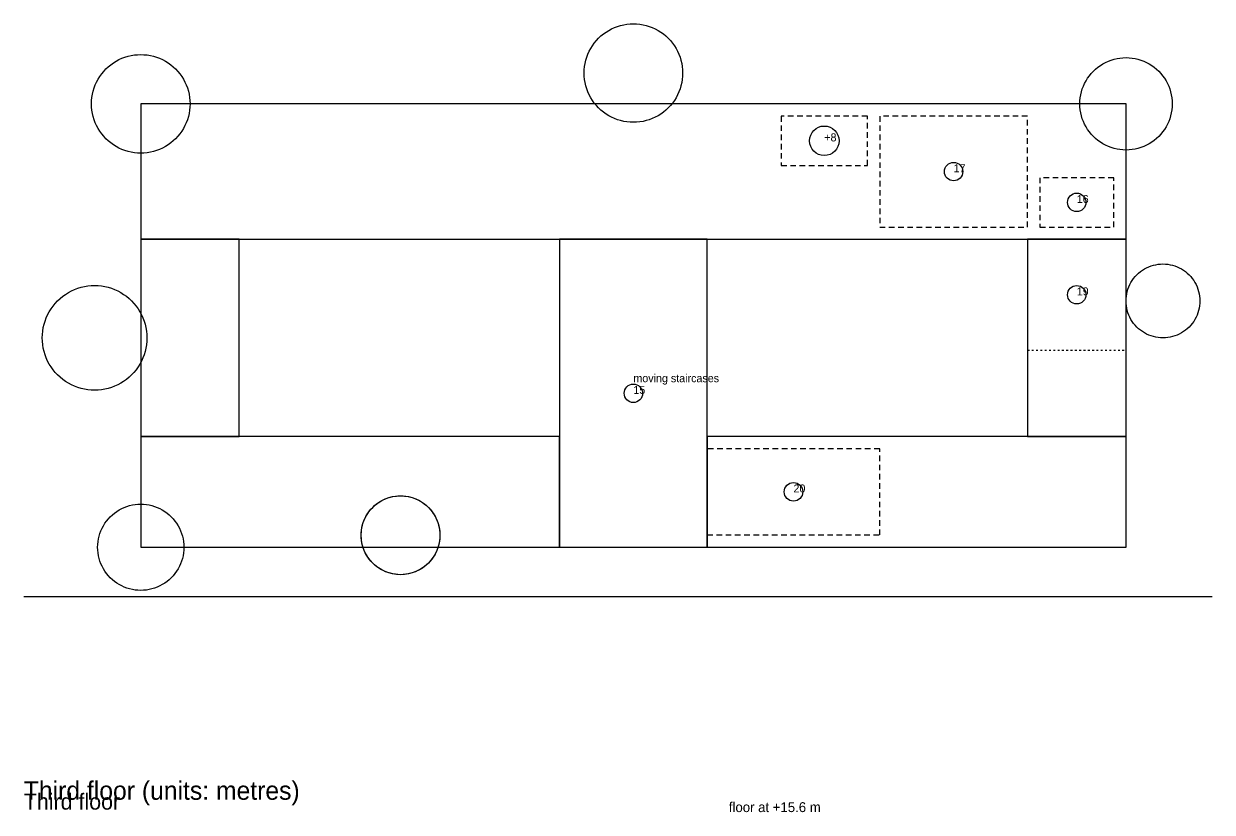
# Model space of a CAD drawing. Extents: x -19 to 408, y -570 to 102.
# Drawn here: x -19 to 174, y -183 to -55 of the extents above; entities that cross this region are included whole.
import ezdxf

# ---------------------------------------------------------------- set-up
doc = ezdxf.new("R2010")
doc.units = 0
for name, color, linetype in [('1-books', 5, 'CONTINUOUS'), ('1-text', 7, 'CONTINUOUS'), ('1-walls', 8, 'CONTINUOUS'), ('3-text', 7, 'CONTINUOUS')]:
    doc.layers.add(name, color=color, linetype=linetype)

msp = doc.modelspace()

# ---------------------------------------------------------------- linework, layer by layer
at = {"layer": '1-books'}
for p, q in [((92, -90), (68, -90)), ((68, -90), (68, -140)), ((92, -140), (92, -90)), ((68, -140), (92, -140))]:
    msp.add_line(p, q, dxfattribs=at)
at = {"layer": '1-walls'}
for p, q in [((76, -56.072), (76.462, -55.825)), ((76.462, -55.825), (76.939, -55.609)), ((76.939, -55.609), (77.428, -55.425)), ((77.428, -55.425), (77.929, -55.273)), ((77.929, -55.273), (78.439, -55.154)), ((78.439, -55.154), (78.956, -55.068)), ((78.956, -55.068), (79.477, -55.017)), ((79.477, -55.017), (80, -55)), ((80, -55), (80.523, -55.017)), ((80.523, -55.017), (81.044, -55.068)), ((81.044, -55.068), (81.561, -55.154)), ((81.561, -55.154), (82.071, -55.273)), ((82.071, -55.273), (82.572, -55.425)), ((82.572, -55.425), (83.061, -55.609)), ((83.061, -55.609), (83.538, -55.825)), ((83.538, -55.825), (84, -56.072)), ((73.653, -58.13), (73.985, -57.725)), ((73.985, -57.725), (74.343, -57.343)), ((74.343, -57.343), (74.725, -56.985)), ((74.725, -56.985), (75.13, -56.653)), ((75.13, -56.653), (75.555, -56.348)), ((75.555, -56.348), (76, -56.072)), ((84, -56.072), (84.445, -56.348)), ((84.445, -56.348), (84.87, -56.653)), ((84.87, -56.653), (85.275, -56.985)), ((85.275, -56.985), (85.657, -57.343)), ((85.657, -57.343), (86.015, -57.725)), ((86.015, -57.725), (86.347, -58.13)), ((72.609, -59.939), (72.825, -59.462)), ((72.825, -59.462), (73.072, -59)), ((73.072, -59), (73.348, -58.555)), ((73.348, -58.555), (73.653, -58.13)), ((86.347, -58.13), (86.652, -58.555)), ((86.652, -58.555), (86.928, -59)), ((86.928, -59), (87.175, -59.462)), ((87.175, -59.462), (87.391, -59.939)), ((-5.275, -61.985), (-4.87, -61.653)), ((-4.87, -61.653), (-4.445, -61.348)), ((-4.445, -61.348), (-4, -61.072)), ((-4, -61.072), (-3.538, -60.825)), ((-3.538, -60.825), (-3.061, -60.609)), ((-3.061, -60.609), (-2.572, -60.425)), ((-2.572, -60.425), (-2.071, -60.273)), ((-2.071, -60.273), (-1.561, -60.154)), ((-1.561, -60.154), (-1.044, -60.068)), ((-1.044, -60.068), (-0.523, -60.017)), ((-0.523, -60.017), (0, -60)), ((0, -60), (0.523, -60.017)), ((0.523, -60.017), (1.044, -60.068)), ((1.044, -60.068), (1.561, -60.154)), ((1.561, -60.154), (2.071, -60.273)), ((2.071, -60.273), (2.572, -60.425)), ((2.572, -60.425), (3.061, -60.609)), ((3.061, -60.609), (3.538, -60.825)), ((3.538, -60.825), (4, -61.072)), ((4, -61.072), (4.445, -61.348)), ((4.445, -61.348), (4.87, -61.653)), ((4.87, -61.653), (5.275, -61.985)), ((72.068, -61.956), (72.154, -61.439)), ((72.154, -61.439), (72.273, -60.929)), ((72.273, -60.929), (72.425, -60.428)), ((72.425, -60.428), (72.609, -59.939)), ((87.391, -59.939), (87.575, -60.428)), ((87.575, -60.428), (87.727, -60.929)), ((87.727, -60.929), (87.846, -61.439)), ((87.846, -61.439), (87.932, -61.956)), ((155.833, -61.764), (156.25, -61.505)), ((156.25, -61.505), (156.683, -61.273)), ((156.683, -61.273), (157.13, -61.071)), ((157.13, -61.071), (157.589, -60.898)), ((157.589, -60.898), (158.059, -60.756)), ((158.059, -60.756), (158.537, -60.644)), ((158.537, -60.644), (159.021, -60.564)), ((159.021, -60.564), (159.509, -60.516)), ((159.509, -60.516), (160, -60.5)), ((160, -60.5), (160.491, -60.516)), ((160.491, -60.516), (160.979, -60.564)), ((160.979, -60.564), (161.463, -60.644)), ((161.463, -60.644), (161.941, -60.756)), ((161.941, -60.756), (162.411, -60.898)), ((162.411, -60.898), (162.87, -61.071)), ((162.87, -61.071), (163.317, -61.273)), ((163.317, -61.273), (163.75, -61.505)), ((163.75, -61.505), (164.167, -61.764)), ((-6.928, -64), (-6.652, -63.555)), ((-6.652, -63.555), (-6.347, -63.13)), ((-6.347, -63.13), (-6.015, -62.725)), ((-6.015, -62.725), (-5.657, -62.343)), ((-5.657, -62.343), (-5.275, -61.985)), ((5.275, -61.985), (5.657, -62.343)), ((5.657, -62.343), (6.015, -62.725)), ((6.015, -62.725), (6.347, -63.13)), ((6.347, -63.13), (6.652, -63.555)), ((6.652, -63.555), (6.928, -64)), ((72, -63), (72.017, -62.477)), ((72.017, -63.523), (72, -63)), ((72.017, -62.477), (72.068, -61.956)), ((72.068, -64.044), (72.017, -63.523)), ((87.932, -61.956), (87.983, -62.477)), ((87.983, -63.523), (87.932, -64.044)), ((87.983, -62.477), (88, -63)), ((88, -63), (87.983, -63.523)), ((153.764, -63.833), (154.05, -63.434)), ((154.05, -63.434), (154.361, -63.055)), ((154.361, -63.055), (154.697, -62.697)), ((154.697, -62.697), (155.055, -62.361)), ((155.055, -62.361), (155.434, -62.05)), ((155.434, -62.05), (155.833, -61.764)), ((164.167, -61.764), (164.566, -62.05)), ((164.566, -62.05), (164.945, -62.361)), ((164.945, -62.361), (165.303, -62.697)), ((165.303, -62.697), (165.639, -63.055)), ((165.639, -63.055), (165.95, -63.434)), ((165.95, -63.434), (166.236, -63.833)), ((-7.727, -65.929), (-7.575, -65.428)), ((-7.575, -65.428), (-7.391, -64.939)), ((-7.391, -64.939), (-7.175, -64.462)), ((-7.175, -64.462), (-6.928, -64)), ((6.928, -64), (7.175, -64.462)), ((7.175, -64.462), (7.391, -64.939)), ((7.391, -64.939), (7.575, -65.428)), ((7.575, -65.428), (7.727, -65.929)), ((72.154, -64.561), (72.068, -64.044)), ((72.273, -65.071), (72.154, -64.561)), ((72.425, -65.572), (72.273, -65.071)), ((72.609, -66.061), (72.425, -65.572)), ((87.575, -65.572), (87.391, -66.061)), ((87.727, -65.071), (87.575, -65.572)), ((87.846, -64.561), (87.727, -65.071)), ((87.932, -64.044), (87.846, -64.561)), ((152.756, -66.059), (152.898, -65.589)), ((152.898, -65.589), (153.071, -65.13)), ((153.071, -65.13), (153.273, -64.683)), ((153.273, -64.683), (153.505, -64.25)), ((153.505, -64.25), (153.764, -63.833)), ((166.236, -63.833), (166.495, -64.25)), ((166.495, -64.25), (166.727, -64.683)), ((166.727, -64.683), (166.929, -65.13)), ((166.929, -65.13), (167.102, -65.589)), ((167.102, -65.589), (167.244, -66.059)), ((-8, -68), (-7.983, -67.477)), ((-7.983, -67.477), (-7.932, -66.956)), ((-7.932, -66.956), (-7.846, -66.439)), ((-7.846, -66.439), (-7.727, -65.929)), ((7.727, -65.929), (7.846, -66.439)), ((7.846, -66.439), (7.932, -66.956)), ((7.932, -66.956), (7.983, -67.477)), ((7.983, -67.477), (8, -68)), ((72.825, -66.538), (72.609, -66.061)), ((73.072, -67), (72.825, -66.538)), ((73.348, -67.445), (73.072, -67)), ((73.653, -67.87), (73.348, -67.445)), ((86.652, -67.445), (86.347, -67.87)), ((86.928, -67), (86.652, -67.445)), ((87.175, -66.538), (86.928, -67)), ((87.391, -66.061), (87.175, -66.538)), ((152.5, -68), (152.516, -67.509)), ((152.516, -67.509), (152.564, -67.021)), ((152.564, -67.021), (152.644, -66.537)), ((152.644, -66.537), (152.756, -66.059)), ((167.244, -66.059), (167.356, -66.537)), ((167.356, -66.537), (167.436, -67.021)), ((167.436, -67.021), (167.484, -67.509)), ((167.484, -67.509), (167.5, -68)), ((-7.983, -68.523), (-8, -68)), ((-7.932, -69.044), (-7.983, -68.523)), ((-7.846, -69.561), (-7.932, -69.044)), ((160, -68), (0, -68)), ((0, -68), (0, -90)), ((7.932, -69.044), (7.846, -69.561)), ((7.983, -68.523), (7.932, -69.044)), ((8, -68), (7.983, -68.523)), ((73.985, -68.275), (73.653, -67.87)), ((74.343, -68.657), (73.985, -68.275)), ((74.725, -69.015), (74.343, -68.657)), ((75.13, -69.347), (74.725, -69.015)), ((75.555, -69.652), (75.13, -69.347)), ((84.87, -69.347), (84.445, -69.652)), ((85.275, -69.015), (84.87, -69.347)), ((85.657, -68.657), (85.275, -69.015)), ((86.015, -68.275), (85.657, -68.657)), ((86.347, -67.87), (86.015, -68.275)), ((152.516, -68.491), (152.5, -68)), ((152.564, -68.979), (152.516, -68.491)), ((152.644, -69.463), (152.564, -68.979)), ((152.756, -69.941), (152.644, -69.463)), ((160, -90), (160, -68)), ((167.356, -69.463), (167.244, -69.941)), ((167.436, -68.979), (167.356, -69.463)), ((167.484, -68.491), (167.436, -68.979)), ((167.5, -68), (167.484, -68.491)), ((-7.727, -70.071), (-7.846, -69.561)), ((-7.575, -70.572), (-7.727, -70.071)), ((-7.391, -71.061), (-7.575, -70.572)), ((-7.175, -71.538), (-7.391, -71.061)), ((7.391, -71.061), (7.175, -71.538)), ((7.575, -70.572), (7.391, -71.061)), ((7.727, -70.071), (7.575, -70.572)), ((7.846, -69.561), (7.727, -70.071)), ((76, -69.928), (75.555, -69.652)), ((76.462, -70.175), (76, -69.928)), ((76.939, -70.391), (76.462, -70.175)), ((77.428, -70.575), (76.939, -70.391)), ((77.929, -70.727), (77.428, -70.575)), ((78.439, -70.846), (77.929, -70.727)), ((78.956, -70.932), (78.439, -70.846)), ((79.477, -70.983), (78.956, -70.932)), ((80, -71), (79.477, -70.983)), ((80.523, -70.983), (80, -71)), ((81.044, -70.932), (80.523, -70.983)), ((81.561, -70.846), (81.044, -70.932)), ((82.071, -70.727), (81.561, -70.846)), ((82.572, -70.575), (82.071, -70.727)), ((83.061, -70.391), (82.572, -70.575)), ((83.538, -70.175), (83.061, -70.391)), ((84, -69.928), (83.538, -70.175)), ((84.445, -69.652), (84, -69.928)), ((104.5, -70), (104, -70)), ((104, -70), (104, -70.9)), ((106, -70), (105.1, -70)), ((107.5, -70), (106.6, -70)), ((109, -70), (108.1, -70)), ((110.5, -70), (109.6, -70)), ((112, -70), (111.1, -70)), ((113.5, -70), (112.6, -70)), ((115, -70), (114.1, -70)), ((116.5, -70), (115.6, -70)), ((118, -70), (117.1, -70)), ((118, -70.5), (118, -70)), ((118, -72), (118, -71.1)), ((120, -70), (120, -70.9)), ((121.5, -70), (120.6, -70)), ((123, -70), (122.1, -70)), ((124.5, -70), (123.6, -70)), ((126, -70), (125.1, -70)), ((127.5, -70), (126.6, -70)), ((129, -70), (128.1, -70)), ((130.5, -70), (129.6, -70)), ((132, -70), (131.1, -70)), ((133.5, -70), (132.6, -70)), ((135, -70), (134.1, -70)), ((136.5, -70), (135.6, -70)), ((138, -70), (137.1, -70)), ((139.5, -70), (138.6, -70)), ((141, -70), (140.1, -70)), ((142.5, -70), (141.6, -70)), ((144, -70), (143.1, -70)), ((144, -71.5), (144, -70.6)), ((152.898, -70.411), (152.756, -69.941)), ((153.071, -70.87), (152.898, -70.411)), ((153.273, -71.317), (153.071, -70.87)), ((153.505, -71.75), (153.273, -71.317)), ((166.727, -71.317), (166.495, -71.75)), ((166.929, -70.87), (166.727, -71.317)), ((167.102, -70.411), (166.929, -70.87)), ((167.244, -69.941), (167.102, -70.411)), ((-6.928, -72), (-7.175, -71.538)), ((-6.652, -72.445), (-6.928, -72)), ((-6.347, -72.87), (-6.652, -72.445)), ((-6.015, -73.275), (-6.347, -72.87)), ((-5.657, -73.657), (-6.015, -73.275)), ((6.015, -73.275), (5.657, -73.657)), ((6.347, -72.87), (6.015, -73.275)), ((6.652, -72.445), (6.347, -72.87)), ((6.928, -72), (6.652, -72.445)), ((7.175, -71.538), (6.928, -72)), ((104, -71.5), (104, -72.4)), ((104, -73), (104, -73.9)), ((118, -73.5), (118, -72.6)), ((120, -71.5), (120, -72.4)), ((120, -73), (120, -73.9)), ((144, -73), (144, -72.1)), ((153.764, -72.167), (153.505, -71.75)), ((154.05, -72.566), (153.764, -72.167)), ((154.361, -72.945), (154.05, -72.566)), ((154.697, -73.303), (154.361, -72.945)), ((155.055, -73.639), (154.697, -73.303)), ((165.303, -73.303), (164.945, -73.639)), ((165.639, -72.945), (165.303, -73.303)), ((165.95, -72.566), (165.639, -72.945)), ((166.236, -72.167), (165.95, -72.566)), ((166.495, -71.75), (166.236, -72.167)), ((-5.275, -74.015), (-5.657, -73.657)), ((-4.87, -74.347), (-5.275, -74.015)), ((-4.445, -74.652), (-4.87, -74.347)), ((-4, -74.928), (-4.445, -74.652)), ((-3.538, -75.175), (-4, -74.928)), ((-3.061, -75.391), (-3.538, -75.175)), ((3.538, -75.175), (3.061, -75.391)), ((4, -74.928), (3.538, -75.175)), ((4.445, -74.652), (4, -74.928)), ((4.87, -74.347), (4.445, -74.652)), ((5.275, -74.015), (4.87, -74.347)), ((5.657, -73.657), (5.275, -74.015)), ((104, -74.5), (104, -75.4)), ((118, -75), (118, -74.1)), ((120, -74.5), (120, -75.4)), ((144, -74.5), (144, -73.6)), ((144, -76), (144, -75.1)), ((155.434, -73.95), (155.055, -73.639)), ((155.833, -74.236), (155.434, -73.95)), ((156.25, -74.495), (155.833, -74.236)), ((156.683, -74.727), (156.25, -74.495)), ((157.13, -74.929), (156.683, -74.727)), ((157.589, -75.102), (157.13, -74.929)), ((158.059, -75.244), (157.589, -75.102)), ((158.537, -75.356), (158.059, -75.244)), ((161.941, -75.244), (161.463, -75.356)), ((162.411, -75.102), (161.941, -75.244)), ((162.87, -74.929), (162.411, -75.102)), ((163.317, -74.727), (162.87, -74.929)), ((163.75, -74.495), (163.317, -74.727)), ((164.167, -74.236), (163.75, -74.495)), ((164.566, -73.95), (164.167, -74.236)), ((164.945, -73.639), (164.566, -73.95)), ((-2.572, -75.575), (-3.061, -75.391)), ((-2.071, -75.727), (-2.572, -75.575)), ((-1.561, -75.846), (-2.071, -75.727)), ((-1.044, -75.932), (-1.561, -75.846)), ((-0.523, -75.983), (-1.044, -75.932)), ((0, -76), (-0.523, -75.983)), ((0.523, -75.983), (0, -76)), ((1.044, -75.932), (0.523, -75.983)), ((1.561, -75.846), (1.044, -75.932)), ((2.071, -75.727), (1.561, -75.846)), ((2.572, -75.575), (2.071, -75.727)), ((3.061, -75.391), (2.572, -75.575)), ((104, -76), (104, -76.9)), ((118, -76.5), (118, -75.6)), ((118, -78), (118, -77.1)), ((120, -76), (120, -76.9)), ((144, -77.5), (144, -76.6)), ((159.021, -75.436), (158.537, -75.356)), ((159.509, -75.484), (159.021, -75.436)), ((160, -75.5), (159.509, -75.484)), ((160.491, -75.484), (160, -75.5)), ((160.979, -75.436), (160.491, -75.484)), ((161.463, -75.356), (160.979, -75.436)), ((104, -77.5), (104, -78)), ((104, -78), (104.9, -78)), ((105.5, -78), (106.4, -78)), ((107, -78), (107.9, -78)), ((108.5, -78), (109.4, -78)), ((110, -78), (110.9, -78)), ((111.5, -78), (112.4, -78)), ((113, -78), (113.9, -78)), ((114.5, -78), (115.4, -78)), ((116, -78), (116.9, -78)), ((117.5, -78), (118, -78)), ((120, -77.5), (120, -78.4)), ((120, -79), (120, -79.9)), ((144, -79), (144, -78.1)), ((120, -80.5), (120, -81.4)), ((144, -80.5), (144, -79.6)), ((146, -80), (146, -80.9)), ((147.5, -80), (146.6, -80)), ((149, -80), (148.1, -80)), ((150.5, -80), (149.6, -80)), ((152, -80), (151.1, -80)), ((153.5, -80), (152.6, -80)), ((155, -80), (154.1, -80)), ((156.5, -80), (155.6, -80)), ((158, -80), (157.1, -80)), ((158, -80.5), (158, -80)), ((120, -82), (120, -82.9)), ((144, -82), (144, -81.1)), ((144, -83.5), (144, -82.6)), ((146, -81.5), (146, -82.4)), ((158, -82), (158, -81.1)), ((158, -83.5), (158, -82.6)), ((120, -83.5), (120, -84.4)), ((144, -85), (144, -84.1)), ((146, -83), (146, -83.9)), ((146, -84.5), (146, -85.4)), ((158, -85), (158, -84.1)), ((120, -85), (120, -85.9)), ((120, -86.5), (120, -87.4)), ((144, -86.5), (144, -85.6)), ((146, -86), (146, -86.9)), ((158, -86.5), (158, -85.6)), ((120, -88), (120.9, -88)), ((121.5, -88), (122.4, -88)), ((123, -88), (123.9, -88)), ((124.5, -88), (125.4, -88)), ((126, -88), (126.9, -88)), ((127.5, -88), (128.4, -88)), ((129, -88), (129.9, -88)), ((130.5, -88), (131.4, -88)), ((132, -88), (132.9, -88)), ((133.5, -88), (134.4, -88)), ((135, -88), (135.9, -88)), ((136.5, -88), (137.4, -88)), ((138, -88), (138.9, -88)), ((139.5, -88), (140.4, -88)), ((141, -88), (141.9, -88)), ((142.5, -88), (143.4, -88)), ((144, -88), (144, -87.1)), ((146, -87.5), (146, -88)), ((146, -88), (146.9, -88)), ((147.5, -88), (148.4, -88)), ((149, -88), (149.9, -88)), ((150.5, -88), (151.4, -88)), ((152, -88), (152.9, -88)), ((153.5, -88), (154.4, -88)), ((155, -88), (155.9, -88)), ((156.5, -88), (157.4, -88)), ((158, -88), (158, -87.1)), ((0, -90), (160, -90)), ((16, -90), (0, -90)), ((0, -90), (0, -122)), ((16, -122), (16, -90)), ((92, -90), (68, -90)), ((68, -90), (68, -140)), ((92, -140), (92, -90)), ((160, -90), (144, -90)), ((144, -90), (144, -122)), ((144, -90), (144, -90.3)), ((144, -90.7), (144, -91)), ((144.6, -90), (144.3, -90)), ((145.3, -90), (145, -90)), ((146, -90), (145.7, -90)), ((146.7, -90), (146.4, -90)), ((147.4, -90), (147.1, -90)), ((148.1, -90), (147.8, -90)), ((148.8, -90), (148.5, -90)), ((149.5, -90), (149.2, -90)), ((150.2, -90), (149.9, -90)), ((150.9, -90), (150.6, -90)), ((151.6, -90), (151.3, -90)), ((152.3, -90), (152, -90)), ((153, -90), (152.7, -90)), ((153.7, -90), (153.4, -90)), ((154.4, -90), (154.1, -90)), ((155.1, -90), (154.8, -90)), ((155.8, -90), (155.5, -90)), ((156.5, -90), (156.2, -90)), ((157.2, -90), (156.9, -90)), ((157.9, -90), (157.6, -90)), ((158.6, -90), (158.3, -90)), ((159.3, -90), (159, -90)), ((160, -90), (159.7, -90)), ((160, -122), (160, -90)), ((160, -90.5), (160, -90.2)), ((144, -91.4), (144, -91.7)), ((144, -92.1), (144, -92.4)), ((160, -91.2), (160, -90.9)), ((160, -91.9), (160, -91.6)), ((160, -92.6), (160, -92.3)), ((144, -92.8), (144, -93.1)), ((144, -93.5), (144, -93.8)), ((144, -94.2), (144, -94.5)), ((160, -93.3), (160, -93)), ((160, -94), (160, -93.7)), ((160, -94.7), (160, -94.4)), ((163.346, -94.619), (163.704, -94.457)), ((163.704, -94.457), (164.071, -94.318)), ((164.071, -94.318), (164.447, -94.204)), ((164.447, -94.204), (164.829, -94.115)), ((164.829, -94.115), (165.217, -94.051)), ((165.217, -94.051), (165.608, -94.013)), ((165.608, -94.013), (166, -94)), ((166, -94), (166.392, -94.013)), ((166.392, -94.013), (166.783, -94.051)), ((166.783, -94.051), (167.171, -94.115)), ((167.171, -94.115), (167.553, -94.204)), ((167.553, -94.204), (167.929, -94.318)), ((167.929, -94.318), (168.296, -94.457)), ((168.296, -94.457), (168.654, -94.619)), ((144, -94.9), (144, -95.2)), ((144, -95.6), (144, -95.9)), ((144, -96.3), (144, -96.6)), ((160, -95.4), (160, -95.1)), ((160, -96.1), (160, -95.8)), ((160, -96.8), (160, -96.5)), ((161.011, -96.667), (161.24, -96.347)), ((161.24, -96.347), (161.489, -96.044)), ((161.489, -96.044), (161.757, -95.757)), ((161.757, -95.757), (162.044, -95.489)), ((162.044, -95.489), (162.347, -95.24)), ((162.347, -95.24), (162.667, -95.011)), ((162.667, -95.011), (163, -94.804)), ((163, -94.804), (163.346, -94.619)), ((168.654, -94.619), (169, -94.804)), ((169, -94.804), (169.333, -95.011)), ((169.333, -95.011), (169.653, -95.24)), ((169.653, -95.24), (169.956, -95.489)), ((169.956, -95.489), (170.243, -95.757)), ((170.243, -95.757), (170.511, -96.044)), ((170.511, -96.044), (170.76, -96.347)), ((170.76, -96.347), (170.989, -96.667)), ((-11.75, -98.639), (-11.259, -98.377)), ((-11.259, -98.377), (-10.753, -98.147)), ((-10.753, -98.147), (-10.232, -97.951)), ((-10.232, -97.951), (-9.7, -97.79)), ((-9.7, -97.79), (-9.158, -97.663)), ((-9.158, -97.663), (-8.609, -97.573)), ((-8.609, -97.573), (-8.056, -97.518)), ((-8.056, -97.518), (-7.5, -97.5)), ((-7.5, -97.5), (-6.944, -97.518)), ((-6.944, -97.518), (-6.391, -97.573)), ((-6.391, -97.573), (-5.842, -97.663)), ((-5.842, -97.663), (-5.3, -97.79)), ((-5.3, -97.79), (-4.768, -97.951)), ((-4.768, -97.951), (-4.247, -98.147)), ((-4.247, -98.147), (-3.741, -98.377)), ((-3.741, -98.377), (-3.25, -98.639)), ((144, -97), (144, -97.3)), ((144, -97.7), (144, -98)), ((144, -98.4), (144, -98.7)), ((160, -97.5), (160, -97.2)), ((160, -98.2), (160, -97.9)), ((160.204, -98.447), (160.318, -98.071)), ((160.318, -98.071), (160.457, -97.704)), ((160.457, -97.704), (160.619, -97.346)), ((160.619, -97.346), (160.804, -97)), ((160.804, -97), (161.011, -96.667)), ((170.989, -96.667), (171.196, -97)), ((171.196, -97), (171.381, -97.346)), ((171.381, -97.346), (171.543, -97.704)), ((171.543, -97.704), (171.682, -98.071)), ((171.682, -98.071), (171.796, -98.447)), ((-13.891, -100.396), (-13.51, -99.99)), ((-13.51, -99.99), (-13.104, -99.609)), ((-13.104, -99.609), (-12.674, -99.256)), ((-12.674, -99.256), (-12.222, -98.933)), ((-12.222, -98.933), (-11.75, -98.639)), ((-3.25, -98.639), (-2.778, -98.933)), ((-2.778, -98.933), (-2.326, -99.256)), ((-2.326, -99.256), (-1.896, -99.609)), ((-1.896, -99.609), (-1.49, -99.99)), ((-1.49, -99.99), (-1.109, -100.396)), ((144, -99.1), (144, -99.4)), ((144, -99.8), (144, -100.1)), ((160, -98.9), (160, -98.6)), ((160, -99.6), (160, -99.3)), ((160, -100), (160.013, -99.608)), ((160.013, -100.392), (160, -100)), ((160, -100.3), (160, -100)), ((160.013, -99.608), (160.051, -99.217)), ((160.051, -99.217), (160.115, -98.829)), ((160.115, -98.829), (160.204, -98.447)), ((171.796, -98.447), (171.885, -98.829)), ((171.885, -98.829), (171.949, -99.217)), ((171.949, -99.217), (171.987, -99.608)), ((171.987, -99.608), (172, -100)), ((172, -100), (171.987, -100.392)), ((-15.353, -102.747), (-15.123, -102.241)), ((-15.123, -102.241), (-14.861, -101.75)), ((-14.861, -101.75), (-14.567, -101.278)), ((-14.567, -101.278), (-14.244, -100.826)), ((-14.244, -100.826), (-13.891, -100.396)), ((-1.109, -100.396), (-0.756, -100.826)), ((-0.756, -100.826), (-0.433, -101.278)), ((-0.433, -101.278), (-0.139, -101.75)), ((-0.139, -101.75), (0.123, -102.241)), ((0.123, -102.241), (0.353, -102.747)), ((144, -100.5), (144, -100.8)), ((144, -101.2), (144, -101.5)), ((144, -101.9), (144, -102.2)), ((160, -101), (160, -100.7)), ((160, -101.7), (160, -101.4)), ((160, -102.4), (160, -102.1)), ((160.051, -100.783), (160.013, -100.392)), ((160.115, -101.171), (160.051, -100.783)), ((160.204, -101.553), (160.115, -101.171)), ((160.318, -101.929), (160.204, -101.553)), ((160.457, -102.296), (160.318, -101.929)), ((171.682, -101.929), (171.543, -102.296)), ((171.796, -101.553), (171.682, -101.929)), ((171.885, -101.171), (171.796, -101.553)), ((171.949, -100.783), (171.885, -101.171)), ((171.987, -100.392), (171.949, -100.783)), ((-15.837, -104.342), (-15.71, -103.8)), ((-15.71, -103.8), (-15.549, -103.268)), ((-15.549, -103.268), (-15.353, -102.747)), ((0.353, -102.747), (0.549, -103.268)), ((0.549, -103.268), (0.71, -103.8)), ((0.71, -103.8), (0.837, -104.342)), ((144, -102.6), (144, -102.9)), ((144, -103.3), (144, -103.6)), ((144, -104), (144, -104.3)), ((160, -103.1), (160, -102.8)), ((160, -103.8), (160, -103.5)), ((160, -104.5), (160, -104.2)), ((160.619, -102.654), (160.457, -102.296)), ((160.804, -103), (160.619, -102.654)), ((161.011, -103.333), (160.804, -103)), ((161.24, -103.653), (161.011, -103.333)), ((161.489, -103.956), (161.24, -103.653)), ((161.757, -104.243), (161.489, -103.956)), ((170.511, -103.956), (170.243, -104.243)), ((170.76, -103.653), (170.511, -103.956)), ((170.989, -103.333), (170.76, -103.653)), ((171.196, -103), (170.989, -103.333)), ((171.381, -102.654), (171.196, -103)), ((171.543, -102.296), (171.381, -102.654)), ((-16, -106), (-15.982, -105.444)), ((-15.982, -106.556), (-16, -106)), ((-15.982, -105.444), (-15.927, -104.891)), ((-15.927, -104.891), (-15.837, -104.342)), ((0.837, -104.342), (0.927, -104.891)), ((0.927, -104.891), (0.982, -105.444)), ((0.982, -105.444), (1, -106)), ((1, -106), (0.982, -106.556)), ((144, -104.7), (144, -105)), ((144, -105.4), (144, -105.7)), ((144, -106.1), (144, -106.4)), ((160, -105.2), (160, -104.9)), ((160, -105.9), (160, -105.6)), ((162.044, -104.511), (161.757, -104.243)), ((162.347, -104.76), (162.044, -104.511)), ((162.667, -104.989), (162.347, -104.76)), ((163, -105.196), (162.667, -104.989)), ((163.346, -105.381), (163, -105.196)), ((163.704, -105.543), (163.346, -105.381)), ((164.071, -105.682), (163.704, -105.543)), ((164.447, -105.796), (164.071, -105.682)), ((164.829, -105.885), (164.447, -105.796)), ((165.217, -105.949), (164.829, -105.885)), ((165.608, -105.987), (165.217, -105.949)), ((166, -106), (165.608, -105.987)), ((166.392, -105.987), (166, -106)), ((166.783, -105.949), (166.392, -105.987)), ((167.171, -105.885), (166.783, -105.949)), ((167.553, -105.796), (167.171, -105.885)), ((167.929, -105.682), (167.553, -105.796)), ((168.296, -105.543), (167.929, -105.682)), ((168.654, -105.381), (168.296, -105.543)), ((169, -105.196), (168.654, -105.381)), ((169.333, -104.989), (169, -105.196)), ((169.653, -104.76), (169.333, -104.989)), ((169.956, -104.511), (169.653, -104.76)), ((170.243, -104.243), (169.956, -104.511)), ((-15.927, -107.109), (-15.982, -106.556)), ((-15.837, -107.658), (-15.927, -107.109)), ((-15.71, -108.2), (-15.837, -107.658)), ((0.837, -107.658), (0.71, -108.2)), ((0.927, -107.109), (0.837, -107.658)), ((0.982, -106.556), (0.927, -107.109)), ((144, -106.8), (144, -107.1)), ((144, -107.5), (144, -107.8)), ((144, -108), (144.3, -108)), ((144.7, -108), (145, -108)), ((145.4, -108), (145.7, -108)), ((146.1, -108), (146.4, -108)), ((146.8, -108), (147.1, -108)), ((147.5, -108), (147.8, -108)), ((148.2, -108), (148.5, -108)), ((148.9, -108), (149.2, -108)), ((149.6, -108), (149.9, -108)), ((150.3, -108), (150.6, -108)), ((151, -108), (151.3, -108)), ((151.7, -108), (152, -108)), ((152.4, -108), (152.7, -108)), ((153.1, -108), (153.4, -108)), ((153.8, -108), (154.1, -108)), ((154.5, -108), (154.8, -108)), ((155.2, -108), (155.5, -108)), ((155.9, -108), (156.2, -108)), ((156.6, -108), (156.9, -108)), ((157.3, -108), (157.6, -108)), ((158, -108), (158.3, -108)), ((158.7, -108), (159, -108)), ((159.4, -108), (159.7, -108)), ((160, -106.6), (160, -106.3)), ((160, -107.3), (160, -107)), ((160, -108), (160, -107.7)), ((-15.549, -108.732), (-15.71, -108.2)), ((-15.353, -109.253), (-15.549, -108.732)), ((-15.123, -109.759), (-15.353, -109.253)), ((-14.861, -110.25), (-15.123, -109.759)), ((0.123, -109.759), (-0.139, -110.25)), ((0.353, -109.253), (0.123, -109.759)), ((0.549, -108.732), (0.353, -109.253)), ((0.71, -108.2), (0.549, -108.732)), ((-14.567, -110.722), (-14.861, -110.25)), ((-14.244, -111.174), (-14.567, -110.722)), ((-13.891, -111.604), (-14.244, -111.174)), ((-13.51, -112.01), (-13.891, -111.604)), ((-1.109, -111.604), (-1.49, -112.01)), ((-0.756, -111.174), (-1.109, -111.604)), ((-0.433, -110.722), (-0.756, -111.174)), ((-0.139, -110.25), (-0.433, -110.722)), ((-13.104, -112.391), (-13.51, -112.01)), ((-12.674, -112.744), (-13.104, -112.391)), ((-12.222, -113.067), (-12.674, -112.744)), ((-11.75, -113.361), (-12.222, -113.067)), ((-11.259, -113.623), (-11.75, -113.361)), ((-10.753, -113.853), (-11.259, -113.623)), ((-10.232, -114.049), (-10.753, -113.853)), ((-4.247, -113.853), (-4.768, -114.049)), ((-3.741, -113.623), (-4.247, -113.853)), ((-3.25, -113.361), (-3.741, -113.623)), ((-2.778, -113.067), (-3.25, -113.361)), ((-2.326, -112.744), (-2.778, -113.067)), ((-1.896, -112.391), (-2.326, -112.744)), ((-1.49, -112.01), (-1.896, -112.391)), ((-9.7, -114.21), (-10.232, -114.049)), ((-9.158, -114.337), (-9.7, -114.21)), ((-8.609, -114.427), (-9.158, -114.337)), ((-8.056, -114.482), (-8.609, -114.427)), ((-7.5, -114.5), (-8.056, -114.482)), ((-6.944, -114.482), (-7.5, -114.5)), ((-6.391, -114.427), (-6.944, -114.482)), ((-5.842, -114.337), (-6.391, -114.427)), ((-5.3, -114.21), (-5.842, -114.337)), ((-4.768, -114.049), (-5.3, -114.21)), ((68, -122), (0, -122)), ((0, -122), (0, -140)), ((0, -122), (16, -122)), ((68, -140), (68, -122)), ((160, -122), (92, -122)), ((92, -122), (92, -140)), ((144, -122), (160, -122)), ((160, -140), (160, -122)), ((92, -124), (92, -124.9)), ((93, -124), (92.1, -124)), ((94.5, -124), (93.6, -124)), ((96, -124), (95.1, -124)), ((97.5, -124), (96.6, -124)), ((99, -124), (98.1, -124)), ((100.5, -124), (99.6, -124)), ((102, -124), (101.1, -124)), ((103.5, -124), (102.6, -124)), ((105, -124), (104.1, -124)), ((106.5, -124), (105.6, -124)), ((108, -124), (107.1, -124)), ((109.5, -124), (108.6, -124)), ((111, -124), (110.1, -124)), ((112.5, -124), (111.6, -124)), ((114, -124), (113.1, -124)), ((115.5, -124), (114.6, -124)), ((117, -124), (116.1, -124)), ((118.5, -124), (117.6, -124)), ((120, -124), (119.1, -124)), ((120, -124.5), (120, -124)), ((120, -126), (120, -125.1)), ((92, -125.5), (92, -126.4)), ((92, -127), (92, -127.9)), ((120, -127.5), (120, -126.6)), ((92, -128.5), (92, -129.4)), ((120, -129), (120, -128.1)), ((92, -130), (92, -130.9)), ((120, -130.5), (120, -129.6)), ((120, -132), (120, -131.1)), ((-1.812, -133.239), (-1.366, -133.135)), ((-1.366, -133.135), (-0.914, -133.06)), ((-0.914, -133.06), (-0.458, -133.015)), ((-0.458, -133.015), (0, -133)), ((0, -133), (0.458, -133.015)), ((0.458, -133.015), (0.914, -133.06)), ((0.914, -133.06), (1.366, -133.135)), ((1.366, -133.135), (1.812, -133.239)), ((37.97, -133.238), (38.294, -132.973)), ((38.294, -132.973), (38.634, -132.729)), ((38.634, -132.729), (38.99, -132.507)), ((38.99, -132.507), (39.359, -132.31)), ((39.359, -132.31), (39.741, -132.137)), ((39.741, -132.137), (40.133, -131.99)), ((40.133, -131.99), (40.534, -131.868)), ((40.534, -131.868), (40.941, -131.773)), ((40.941, -131.773), (41.355, -131.705)), ((41.355, -131.705), (41.771, -131.664)), ((41.771, -131.664), (42.19, -131.65)), ((42.19, -131.65), (42.609, -131.664)), ((42.609, -131.664), (43.025, -131.705)), ((43.025, -131.705), (43.439, -131.773)), ((43.439, -131.773), (43.846, -131.868)), ((43.846, -131.868), (44.247, -131.99)), ((44.247, -131.99), (44.639, -132.137)), ((44.639, -132.137), (45.021, -132.31)), ((45.021, -132.31), (45.39, -132.507)), ((45.39, -132.507), (45.746, -132.729)), ((45.746, -132.729), (46.086, -132.973)), ((46.086, -132.973), (46.41, -133.238)), ((92, -131.5), (92, -132.4)), ((92, -133), (92, -133.9)), ((120, -133.5), (120, -132.6)), ((-5.263, -135.385), (-4.95, -135.05)), ((-4.95, -135.05), (-4.615, -134.737)), ((-4.615, -134.737), (-4.261, -134.447)), ((-4.261, -134.447), (-3.889, -134.18)), ((-3.889, -134.18), (-3.5, -133.938)), ((-3.5, -133.938), (-3.096, -133.722)), ((-3.096, -133.722), (-2.679, -133.533)), ((-2.679, -133.533), (-2.25, -133.371)), ((-2.25, -133.371), (-1.812, -133.239)), ((1.812, -133.239), (2.25, -133.371)), ((2.25, -133.371), (2.679, -133.533)), ((2.679, -133.533), (3.096, -133.722)), ((3.096, -133.722), (3.5, -133.938)), ((3.5, -133.938), (3.889, -134.18)), ((3.889, -134.18), (4.261, -134.447)), ((4.261, -134.447), (4.615, -134.737)), ((4.615, -134.737), (4.95, -135.05)), ((4.95, -135.05), (5.263, -135.385)), ((36.45, -135.219), (36.647, -134.85)), ((36.647, -134.85), (36.869, -134.494)), ((36.869, -134.494), (37.113, -134.154)), ((37.113, -134.154), (37.378, -133.83)), ((37.378, -133.83), (37.665, -133.525)), ((37.665, -133.525), (37.97, -133.238)), ((46.41, -133.238), (46.715, -133.525)), ((46.715, -133.525), (47.002, -133.83)), ((47.002, -133.83), (47.267, -134.154)), ((47.267, -134.154), (47.511, -134.494)), ((47.511, -134.494), (47.733, -134.85)), ((47.733, -134.85), (47.93, -135.219)), ((92, -134.5), (92, -135.4)), ((120, -135), (120, -134.1)), ((-6.467, -137.321), (-6.278, -136.904)), ((-6.278, -136.904), (-6.062, -136.5)), ((-6.062, -136.5), (-5.82, -136.111)), ((-5.82, -136.111), (-5.553, -135.739)), ((-5.553, -135.739), (-5.263, -135.385)), ((5.263, -135.385), (5.553, -135.739)), ((5.553, -135.739), (5.82, -136.111)), ((5.82, -136.111), (6.062, -136.5)), ((6.062, -136.5), (6.278, -136.904)), ((6.278, -136.904), (6.467, -137.321)), ((35.845, -137.215), (35.913, -136.801)), ((35.913, -136.801), (36.008, -136.394)), ((36.008, -136.394), (36.13, -135.993)), ((36.13, -135.993), (36.277, -135.601)), ((36.277, -135.601), (36.45, -135.219)), ((47.93, -135.219), (48.103, -135.601)), ((48.103, -135.601), (48.25, -135.993)), ((48.25, -135.993), (48.372, -136.394)), ((48.372, -136.394), (48.467, -136.801)), ((48.467, -136.801), (48.535, -137.215)), ((92, -136), (92, -136.9)), ((120, -136.5), (120, -135.6)), ((-6.94, -139.086), (-6.865, -138.634)), ((-6.865, -138.634), (-6.761, -138.188)), ((-6.761, -138.188), (-6.629, -137.75)), ((-6.629, -137.75), (-6.467, -137.321)), ((6.467, -137.321), (6.629, -137.75)), ((6.629, -137.75), (6.761, -138.188)), ((6.761, -138.188), (6.865, -138.634)), ((6.865, -138.634), (6.94, -139.086)), ((35.79, -138.05), (35.804, -137.631)), ((35.804, -138.469), (35.79, -138.05)), ((35.804, -137.631), (35.845, -137.215)), ((35.845, -138.885), (35.804, -138.469)), ((35.913, -139.299), (35.845, -138.885)), ((48.535, -138.885), (48.467, -139.299)), ((48.535, -137.215), (48.576, -137.631)), ((48.576, -138.469), (48.535, -138.885)), ((48.576, -137.631), (48.59, -138.05)), ((48.59, -138.05), (48.576, -138.469)), ((92, -137.5), (92, -138)), ((92, -138), (92.9, -138)), ((93.5, -138), (94.4, -138)), ((95, -138), (95.9, -138)), ((96.5, -138), (97.4, -138)), ((98, -138), (98.9, -138)), ((99.5, -138), (100.4, -138)), ((101, -138), (101.9, -138)), ((102.5, -138), (103.4, -138)), ((104, -138), (104.9, -138)), ((105.5, -138), (106.4, -138)), ((107, -138), (107.9, -138)), ((108.5, -138), (109.4, -138)), ((110, -138), (110.9, -138)), ((111.5, -138), (112.4, -138)), ((113, -138), (113.9, -138)), ((114.5, -138), (115.4, -138)), ((116, -138), (116.9, -138)), ((117.5, -138), (118.4, -138)), ((119, -138), (119.9, -138)), ((120, -138), (120, -137.1)), ((-7, -140), (-6.985, -139.542)), ((-6.985, -140.458), (-7, -140)), ((-6.985, -139.542), (-6.94, -139.086)), ((-6.94, -140.914), (-6.985, -140.458)), ((0, -140), (68, -140)), ((6.94, -139.086), (6.985, -139.542)), ((6.985, -140.458), (6.94, -140.914)), ((6.985, -139.542), (7, -140)), ((7, -140), (6.985, -140.458)), ((36.008, -139.706), (35.913, -139.299)), ((36.13, -140.107), (36.008, -139.706)), ((36.277, -140.499), (36.13, -140.107)), ((36.45, -140.881), (36.277, -140.499)), ((36.647, -141.25), (36.45, -140.881)), ((47.93, -140.881), (47.733, -141.25)), ((48.103, -140.499), (47.93, -140.881)), ((48.25, -140.107), (48.103, -140.499)), ((48.372, -139.706), (48.25, -140.107)), ((48.467, -139.299), (48.372, -139.706)), ((68, -140), (92, -140)), ((92, -140), (160, -140)), ((-6.865, -141.366), (-6.94, -140.914)), ((-6.761, -141.812), (-6.865, -141.366)), ((-6.629, -142.25), (-6.761, -141.812)), ((-6.467, -142.679), (-6.629, -142.25)), ((-6.278, -143.096), (-6.467, -142.679)), ((6.467, -142.679), (6.278, -143.096)), ((6.629, -142.25), (6.467, -142.679)), ((6.761, -141.812), (6.629, -142.25)), ((6.865, -141.366), (6.761, -141.812)), ((6.94, -140.914), (6.865, -141.366)), ((36.869, -141.606), (36.647, -141.25)), ((37.113, -141.946), (36.869, -141.606)), ((37.378, -142.27), (37.113, -141.946)), ((37.665, -142.575), (37.378, -142.27)), ((37.97, -142.862), (37.665, -142.575)), ((46.715, -142.575), (46.41, -142.862)), ((47.002, -142.27), (46.715, -142.575)), ((47.267, -141.946), (47.002, -142.27)), ((47.511, -141.606), (47.267, -141.946)), ((47.733, -141.25), (47.511, -141.606)), ((-6.062, -143.5), (-6.278, -143.096)), ((-5.82, -143.889), (-6.062, -143.5)), ((-5.553, -144.261), (-5.82, -143.889)), ((-5.263, -144.615), (-5.553, -144.261)), ((-4.95, -144.95), (-5.263, -144.615)), ((5.263, -144.615), (4.95, -144.95)), ((5.553, -144.261), (5.263, -144.615)), ((5.82, -143.889), (5.553, -144.261)), ((6.062, -143.5), (5.82, -143.889)), ((6.278, -143.096), (6.062, -143.5)), ((38.294, -143.127), (37.97, -142.862)), ((38.634, -143.371), (38.294, -143.127)), ((38.99, -143.593), (38.634, -143.371)), ((39.359, -143.79), (38.99, -143.593)), ((39.741, -143.963), (39.359, -143.79)), ((40.133, -144.11), (39.741, -143.963)), ((40.534, -144.232), (40.133, -144.11)), ((40.941, -144.327), (40.534, -144.232)), ((41.355, -144.395), (40.941, -144.327)), ((41.771, -144.436), (41.355, -144.395)), ((42.19, -144.45), (41.771, -144.436)), ((42.609, -144.436), (42.19, -144.45)), ((43.025, -144.395), (42.609, -144.436)), ((43.439, -144.327), (43.025, -144.395)), ((43.846, -144.232), (43.439, -144.327)), ((44.247, -144.11), (43.846, -144.232)), ((44.639, -143.963), (44.247, -144.11)), ((45.021, -143.79), (44.639, -143.963)), ((45.39, -143.593), (45.021, -143.79)), ((45.746, -143.371), (45.39, -143.593)), ((46.086, -143.127), (45.746, -143.371)), ((46.41, -142.862), (46.086, -143.127)), ((-4.615, -145.263), (-4.95, -144.95)), ((-4.261, -145.553), (-4.615, -145.263)), ((-3.889, -145.82), (-4.261, -145.553)), ((-3.5, -146.062), (-3.889, -145.82)), ((-3.096, -146.278), (-3.5, -146.062)), ((-2.679, -146.467), (-3.096, -146.278)), ((-2.25, -146.629), (-2.679, -146.467)), ((-1.812, -146.761), (-2.25, -146.629)), ((2.25, -146.629), (1.812, -146.761)), ((2.679, -146.467), (2.25, -146.629)), ((3.096, -146.278), (2.679, -146.467)), ((3.5, -146.062), (3.096, -146.278)), ((3.889, -145.82), (3.5, -146.062)), ((4.261, -145.553), (3.889, -145.82)), ((4.615, -145.263), (4.261, -145.553)), ((4.95, -144.95), (4.615, -145.263)), ((-19, -148), (174, -148)), ((-1.366, -146.865), (-1.812, -146.761)), ((-0.914, -146.94), (-1.366, -146.865)), ((-0.458, -146.985), (-0.914, -146.94)), ((0, -147), (-0.458, -146.985)), ((0.458, -146.985), (0, -147)), ((0.914, -146.94), (0.458, -146.985)), ((1.366, -146.865), (0.914, -146.94)), ((1.812, -146.761), (1.366, -146.865))]:
    msp.add_line(p, q, dxfattribs=at)
for centre, radius in [((111, -74), 2.4), ((132, -79), 1.5), ((152, -84), 1.5), ((152, -99), 1.5), ((80, -115), 1.5), ((106, -131), 1.5), ((42.19, -138.05), 6.4), ((42.19, -138.05), 0)]:
    msp.add_circle(centre, radius, dxfattribs=at)

# ---------------------------------------------------------------- texts
at = {"layer": '1-text'}
for s, p in [('+8', (111, -74.1)), ('17', (132, -79.1)), ('16', (152, -84.1)), ('19', (152, -99.1)), ('moving staircases', (80, -113.2)), ('15', (80, -115.1)), ('20', (106, -131.1))]:
    msp.add_text(s, height=1.3, dxfattribs=at).set_placement(p)
at = {"layer": '3-text'}
for s, height, p in [('Third floor (units: metres)', 3, (-19, -181)), ('Third floor', 2.6, (-19, -182.6)), ('floor at +15.6 m', 1.6, (95.5, -183))]:
    msp.add_text(s, height=height, dxfattribs=at).set_placement(p)

doc.saveas('drawing.dxf')
